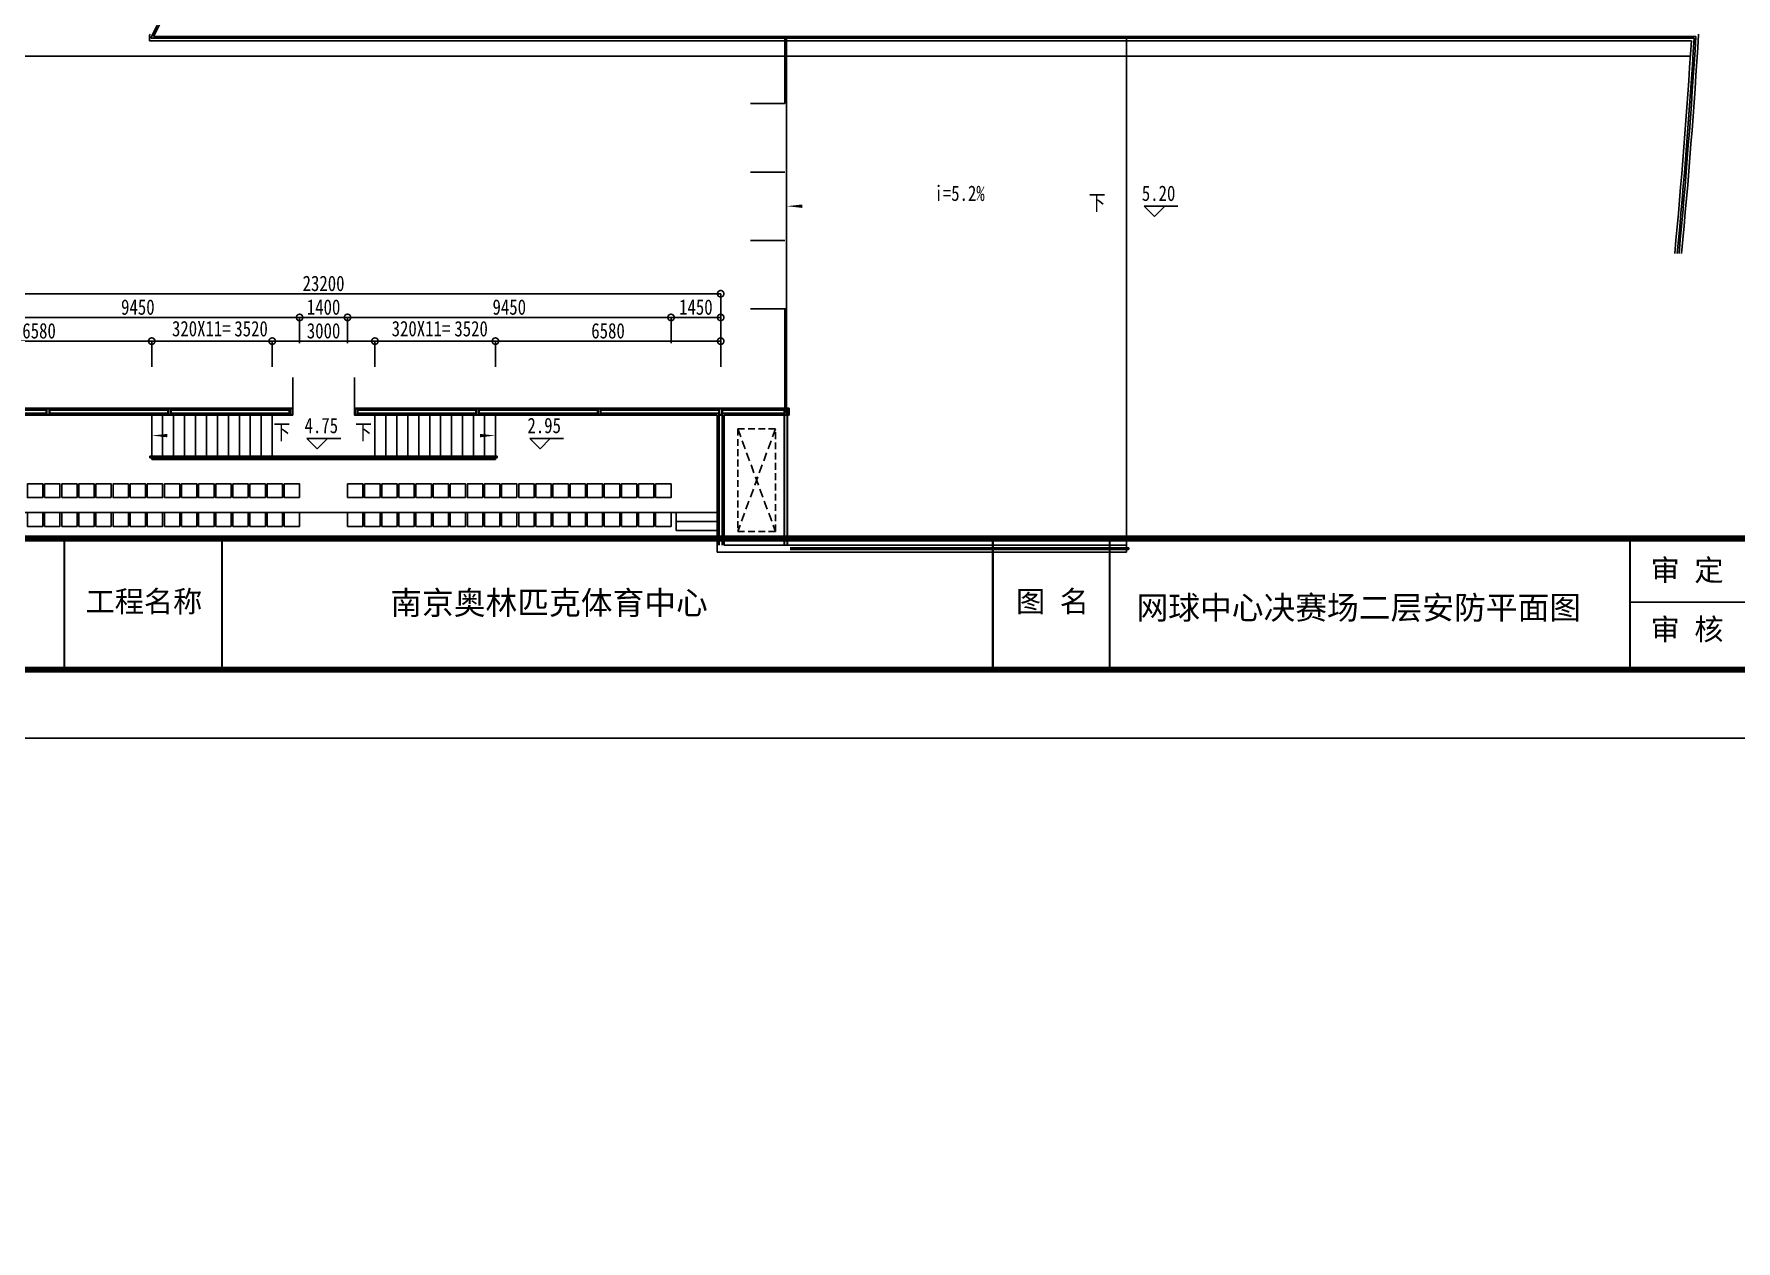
# Model space of a CAD drawing. Extents: x 23317406 to 24383751, y 42324270 to 43451021.
# Drawn here: x 24042113 to 24091827, y 43039150 to 43074404 of the extents above; entities that cross this region are included whole.
import ezdxf

# ---------------------------------------------------------------- set-up
doc = ezdxf.new("R2010")
doc.units = 0
doc.header["$MEASUREMENT"] = 0
doc.linetypes.add('DASHED', pattern=[0.75, 0.5, -0.25])
doc.layers.get('0').update_dxf_attribs({"linetype": 'CONTINUOUS'})
doc.layers.get('DEFPOINTS').update_dxf_attribs({"linetype": 'CONTINUOUS'})
for name, color, linetype in [('FRAME', 7, 'CONTINUOUS'), ('墙', 7, 'CONTINUOUS'), ('座位', 253, 'CONTINUOUS'), ('投影', 9, 'CONTINUOUS'), ('标注', 7, 'CONTINUOUS'), ('栏杆', 146, 'CONTINUOUS'), ('楼梯', 5, 'CONTINUOUS'), ('汉字', 7, 'CONTINUOUS'), ('辅助件', 9, 'CONTINUOUS'), ('边界', 9, 'CONTINUOUS'), ('门窗', 7, 'CONTINUOUS')]:
    doc.layers.add(name, color=color, linetype=linetype)
doc.styles.add('HZ', font='txt.shx', dxfattribs={"bigfont": 'hztxt.shx'})
doc.styles.add('Q1', font='SimSun.ttf', dxfattribs={"width": 0.8, "height": 450})
doc.styles.add('Q200', font='SimSun.ttf', dxfattribs={"width": 0.8, "height": 450})
doc.dimstyles.new('Q2', dxfattribs={"dimscale": 150, "dimtxt": 2.5, "dimasz": 2.5, "dimexe": 0, "dimexo": 0, "dimgap": 0.5, "dimtad": 1, "dimdec": 4, "dimdsep": 46, "dimtxsty": 'Q200', "dimblk1": 'DOTSMALL', "dimblk2": 'DOTSMALL', "dimsah": 1, "dimcen": 2.5, "dimadec": 0, "dimazin": 0, "dimtfac": 1, "dimtdec": 3, "dimtmove": 2, "dimatfit": 3, "dimldrblk": 'DOTSMALL', "dimfxl": 1, "dimtolj": 1, "dimtzin": 10, "dimarcsym": 0})

# ---------------------------------------------------------------- blocks, each defined once
blk = doc.blocks.new('_DOTSMALL')
at = {"color": 0, "linetype": 'ByBlock', "const_width": 0.5}
blk.add_lwpolyline([(-0.0625, 0, 1), (0.0625, 0, 1)], format="xyb", close=True, dxfattribs=at)
blk = doc.blocks.new('*D179')
at = {"color": 0, "linetype": 'ByBlock'}
for p, q in [((24060720, 43065374), (24060720, 43066126)), ((24062170, 43066126), (24060720, 43066126)), ((24062170, 43065374), (24062170, 43066126))]:
    blk.add_line(p, q, dxfattribs=at)
at = {"layer": 'DEFPOINTS', "color": 0, "linetype": 'ByBlock'}
for p in [(24060720, 43066126), (24060720, 43065374), (24062170, 43065374)]:
    blk.add_point(p, dxfattribs=at)
at = {"color": 0, "linetype": 'ByBlock', "xscale": 375, "yscale": 375, "zscale": 375, "rotation": 180}
blk.add_blockref('_DOTSMALL', (24060720, 43066126), dxfattribs=at)
at = {"color": 0, "linetype": 'ByBlock', "xscale": 375, "yscale": 375, "zscale": 375}
blk.add_blockref('_DOTSMALL', (24062170, 43066126), dxfattribs=at)
at = {"color": 0, "linetype": 'ByBlock', "insert": (24061445, 43066426), "char_height": 450, "attachment_point": 5, "style": 'Q200'}
blk.add_mtext('\\A1;1450', dxfattribs=at)
blk = doc.blocks.new('*D180')
at = {"color": 0, "linetype": 'ByBlock'}
for p, q in [((24051270, 43065374), (24051270, 43066126)), ((24060720, 43066126), (24051270, 43066126)), ((24060720, 43065374), (24060720, 43066126))]:
    blk.add_line(p, q, dxfattribs=at)
at = {"layer": 'DEFPOINTS', "color": 0, "linetype": 'ByBlock'}
for p in [(24051270, 43066126), (24051270, 43065374), (24060720, 43065374)]:
    blk.add_point(p, dxfattribs=at)
at = {"color": 0, "linetype": 'ByBlock', "xscale": 375, "yscale": 375, "zscale": 375, "rotation": 180}
blk.add_blockref('_DOTSMALL', (24051270, 43066126), dxfattribs=at)
at = {"color": 0, "linetype": 'ByBlock', "xscale": 375, "yscale": 375, "zscale": 375}
blk.add_blockref('_DOTSMALL', (24060720, 43066126), dxfattribs=at)
at = {"color": 0, "linetype": 'ByBlock', "insert": (24055995, 43066426), "char_height": 450, "attachment_point": 5, "style": 'Q200'}
blk.add_mtext('\\A1;9450', dxfattribs=at)
blk = doc.blocks.new('*D181')
at = {"color": 0, "linetype": 'ByBlock'}
for p, q in [((24049870, 43065374), (24049870, 43066126)), ((24051270, 43066126), (24049870, 43066126)), ((24051270, 43065374), (24051270, 43066126))]:
    blk.add_line(p, q, dxfattribs=at)
at = {"layer": 'DEFPOINTS', "color": 0, "linetype": 'ByBlock'}
for p in [(24049870, 43066126), (24049870, 43065374), (24051270, 43065374)]:
    blk.add_point(p, dxfattribs=at)
at = {"color": 0, "linetype": 'ByBlock', "xscale": 375, "yscale": 375, "zscale": 375, "rotation": 180}
blk.add_blockref('_DOTSMALL', (24049870, 43066126), dxfattribs=at)
at = {"color": 0, "linetype": 'ByBlock', "xscale": 375, "yscale": 375, "zscale": 375}
blk.add_blockref('_DOTSMALL', (24051270, 43066126), dxfattribs=at)
at = {"color": 0, "linetype": 'ByBlock', "insert": (24050570, 43066426), "char_height": 450, "attachment_point": 5, "style": 'Q200'}
blk.add_mtext('\\A1;1400', dxfattribs=at)
blk = doc.blocks.new('*D182')
at = {"color": 0, "linetype": 'ByBlock'}
for p, q in [((24040420, 43065374), (24040420, 43066126)), ((24049870, 43066126), (24040420, 43066126)), ((24049870, 43065374), (24049870, 43066126))]:
    blk.add_line(p, q, dxfattribs=at)
at = {"layer": 'DEFPOINTS', "color": 0, "linetype": 'ByBlock'}
for p in [(24040420, 43066126), (24040420, 43065374), (24049870, 43065374)]:
    blk.add_point(p, dxfattribs=at)
at = {"color": 0, "linetype": 'ByBlock', "xscale": 375, "yscale": 375, "zscale": 375, "rotation": 180}
blk.add_blockref('_DOTSMALL', (24040420, 43066126), dxfattribs=at)
at = {"color": 0, "linetype": 'ByBlock', "xscale": 375, "yscale": 375, "zscale": 375}
blk.add_blockref('_DOTSMALL', (24049870, 43066126), dxfattribs=at)
at = {"color": 0, "linetype": 'ByBlock', "insert": (24045145, 43066426), "char_height": 450, "attachment_point": 5, "style": 'Q200'}
blk.add_mtext('\\A1;9450', dxfattribs=at)
blk = doc.blocks.new('*D184')
at = {"color": 0, "linetype": 'ByBlock'}
for p, q in [((24038970, 43065374), (24038970, 43066818)), ((24038970, 43066818), (24062170, 43066818)), ((24062170, 43065374), (24062170, 43066818))]:
    blk.add_line(p, q, dxfattribs=at)
at = {"layer": 'DEFPOINTS', "color": 0, "linetype": 'ByBlock'}
for p in [(24062170, 43066818), (24038970, 43065374), (24062170, 43065374)]:
    blk.add_point(p, dxfattribs=at)
at = {"color": 0, "linetype": 'ByBlock', "xscale": 375, "yscale": 375, "zscale": 375, "rotation": 180}
blk.add_blockref('_DOTSMALL', (24038970, 43066818), dxfattribs=at)
at = {"color": 0, "linetype": 'ByBlock', "xscale": 375, "yscale": 375, "zscale": 375}
blk.add_blockref('_DOTSMALL', (24062170, 43066818), dxfattribs=at)
at = {"color": 0, "linetype": 'ByBlock', "insert": (24050570, 43067118), "char_height": 450, "attachment_point": 5, "style": 'Q200'}
blk.add_mtext('\\A1;23200', dxfattribs=at)
blk = doc.blocks.new('M100')
at = {"layer": '门窗'}
blk.add_line((0, 1000), (0, 0), dxfattribs=at)
blk = doc.blocks.new('*D185')
at = {"color": 0, "linetype": 'ByBlock'}
for p, q in [((24052070, 43064682), (24052070, 43065434)), ((24055590, 43065434), (24052070, 43065434)), ((24055590, 43064682), (24055590, 43065434))]:
    blk.add_line(p, q, dxfattribs=at)
at = {"layer": 'DEFPOINTS', "color": 0, "linetype": 'ByBlock'}
for p in [(24052070, 43065434), (24052070, 43064682), (24055590, 43064682)]:
    blk.add_point(p, dxfattribs=at)
at = {"color": 0, "linetype": 'ByBlock', "xscale": 375, "yscale": 375, "zscale": 375, "rotation": 180}
blk.add_blockref('_DOTSMALL', (24052070, 43065434), dxfattribs=at)
at = {"color": 0, "linetype": 'ByBlock', "xscale": 375, "yscale": 375, "zscale": 375}
blk.add_blockref('_DOTSMALL', (24055590, 43065434), dxfattribs=at)
at = {"color": 0, "linetype": 'ByBlock', "insert": (24054880, 43065794), "char_height": 450, "attachment_point": 5, "style": 'Q200'}
blk.add_mtext('\\A1;3520', dxfattribs=at)
blk = doc.blocks.new('*D186')
at = {"color": 0, "linetype": 'ByBlock'}
for p, q in [((24049070, 43064682), (24049070, 43065434)), ((24052070, 43065434), (24049070, 43065434)), ((24052070, 43064682), (24052070, 43065434))]:
    blk.add_line(p, q, dxfattribs=at)
at = {"layer": 'DEFPOINTS', "color": 0, "linetype": 'ByBlock'}
for p in [(24049070, 43065434), (24049070, 43064682), (24052070, 43064682)]:
    blk.add_point(p, dxfattribs=at)
at = {"color": 0, "linetype": 'ByBlock', "xscale": 375, "yscale": 375, "zscale": 375, "rotation": 180}
blk.add_blockref('_DOTSMALL', (24049070, 43065434), dxfattribs=at)
at = {"color": 0, "linetype": 'ByBlock', "xscale": 375, "yscale": 375, "zscale": 375}
blk.add_blockref('_DOTSMALL', (24052070, 43065434), dxfattribs=at)
at = {"color": 0, "linetype": 'ByBlock', "insert": (24050570, 43065734), "char_height": 450, "attachment_point": 5, "style": 'Q200'}
blk.add_mtext('\\A1;3000', dxfattribs=at)
blk = doc.blocks.new('*D187')
at = {"color": 0, "linetype": 'ByBlock'}
for p, q in [((24045550, 43064682), (24045550, 43065434)), ((24049070, 43065434), (24045550, 43065434)), ((24049070, 43064682), (24049070, 43065434))]:
    blk.add_line(p, q, dxfattribs=at)
at = {"layer": 'DEFPOINTS', "color": 0, "linetype": 'ByBlock'}
for p in [(24045550, 43065434), (24045550, 43064682), (24049070, 43064682)]:
    blk.add_point(p, dxfattribs=at)
at = {"color": 0, "linetype": 'ByBlock', "xscale": 375, "yscale": 375, "zscale": 375, "rotation": 180}
blk.add_blockref('_DOTSMALL', (24045550, 43065434), dxfattribs=at)
at = {"color": 0, "linetype": 'ByBlock', "xscale": 375, "yscale": 375, "zscale": 375}
blk.add_blockref('_DOTSMALL', (24049070, 43065434), dxfattribs=at)
at = {"color": 0, "linetype": 'ByBlock', "insert": (24048453, 43065794), "char_height": 450, "attachment_point": 5, "style": 'Q200'}
blk.add_mtext('\\A1;3520', dxfattribs=at)
blk = doc.blocks.new('*D188')
at = {"color": 0, "linetype": 'ByBlock'}
for p, q in [((24055590, 43064682), (24055590, 43065434)), ((24062170, 43065434), (24055590, 43065434)), ((24062170, 43064682), (24062170, 43065434))]:
    blk.add_line(p, q, dxfattribs=at)
at = {"layer": 'DEFPOINTS', "color": 0, "linetype": 'ByBlock'}
for p in [(24055590, 43065434), (24055590, 43064682), (24062170, 43064682)]:
    blk.add_point(p, dxfattribs=at)
at = {"color": 0, "linetype": 'ByBlock', "xscale": 375, "yscale": 375, "zscale": 375, "rotation": 180}
blk.add_blockref('_DOTSMALL', (24055590, 43065434), dxfattribs=at)
at = {"color": 0, "linetype": 'ByBlock', "xscale": 375, "yscale": 375, "zscale": 375}
blk.add_blockref('_DOTSMALL', (24062170, 43065434), dxfattribs=at)
at = {"color": 0, "linetype": 'ByBlock', "insert": (24058880, 43065734), "char_height": 450, "attachment_point": 5, "style": 'Q200'}
blk.add_mtext('\\A1;6580', dxfattribs=at)
blk = doc.blocks.new('*D189')
at = {"color": 0, "linetype": 'ByBlock'}
for p, q in [((24038970, 43064682), (24038970, 43065434)), ((24038970, 43065434), (24045550, 43065434)), ((24045550, 43064682), (24045550, 43065434))]:
    blk.add_line(p, q, dxfattribs=at)
at = {"layer": 'DEFPOINTS', "color": 0, "linetype": 'ByBlock'}
for p in [(24045550, 43065434), (24038970, 43064682), (24045550, 43064682)]:
    blk.add_point(p, dxfattribs=at)
at = {"color": 0, "linetype": 'ByBlock', "xscale": 375, "yscale": 375, "zscale": 375, "rotation": 180}
blk.add_blockref('_DOTSMALL', (24038970, 43065434), dxfattribs=at)
at = {"color": 0, "linetype": 'ByBlock', "xscale": 375, "yscale": 375, "zscale": 375}
blk.add_blockref('_DOTSMALL', (24045550, 43065434), dxfattribs=at)
at = {"color": 0, "linetype": 'ByBlock', "insert": (24042260, 43065734), "char_height": 450, "attachment_point": 5, "style": 'Q200'}
blk.add_mtext('\\A1;6580', dxfattribs=at)
blk = doc.blocks.new('T-SEAT-SF$0$SEAT_500CS')
blk.add_lwpolyline([(-400, -225), (-400, 225), (0, 225), (0, -225)], close=True)
blk = doc.blocks.new('A$C2B16409E')
at = {"layer": '墙'}
for p, q in [((141625, 520), (141625, 4000)), ((153375, 200), (153375, 125)), ((153375, 75), (153375, 0))]:
    blk.add_line(p, q, dxfattribs=at)
at = {"layer": '投影', "color": 6}
blk.add_line((153375, 14930), (153375, 200), dxfattribs=at)
at = {"layer": '投影'}
for p, q in [((118425, 1150), (141425, 1150)), ((140225, 630), (140225, 1150)), ((141425, 890), (140225, 890)), ((141425, 630), (140225, 630))]:
    blk.add_line(p, q, dxfattribs=at)
at = {"layer": '栏杆', "ltscale": 100}
for p, q in [((143550, 125), (153425, 125)), ((153425, 75), (143550, 75))]:
    blk.add_line(p, q, dxfattribs=at)
blk.add_arc((153425, 100), 25, 270, 90, dxfattribs=at)
at = {"layer": '楼梯'}
for p, q in [((141475, 200), (141475, 4000)), ((141485, 200), (141485, 4000)), ((141565, 200), (141565, 4000)), ((141575, 200), (141575, 4000)), ((143375, 200), (143375, 4000)), ((143385, 200), (143385, 4000)), ((143465, 200), (143465, 4000)), ((143475, 200), (143475, 4000))]:
    blk.add_line(p, q, dxfattribs=at)
at = {"layer": '辅助件'}
for p, q in [((141425, 4000), (141425, 0)), ((141625, 200), (141625, 4000)), ((153375, 200), (141625, 200)), ((153375, 0), (141425, 0))]:
    blk.add_line(p, q, dxfattribs=at)
at = {"layer": '门窗', "linetype": 'DASHED', "ltscale": 500}
for p, q in [((143125, 3600), (142025, 600)), ((142025, 3600), (143125, 600))]:
    blk.add_line(p, q, dxfattribs=at)
at = {"layer": '门窗', "linetype": 'DASHED', "ltscale": 400}
blk.add_lwpolyline([(143125, 3600), (142025, 3600), (142025, 600), (143125, 600)], close=True, dxfattribs=at)
at = {"layer": '座位', "rotation": 90}
for p in [(121500, 1990), (123500, 1990), (124000, 1990), (126500, 1990), (127000, 1990), (127500, 1990), (129000, 1990), (131350, 1990), (131850, 1990), (133850, 1990), (134350, 1990), (134850, 1990), (135350, 1990), (136850, 1990), (137350, 1990), (137850, 1990), (121500, 1150), (123500, 1150), (124000, 1150), (126500, 1150), (127000, 1150), (127500, 1150), (129000, 1150), (131350, 1150), (131850, 1150), (133850, 1150), (134350, 1150), (134850, 1150), (135350, 1150), (136850, 1150), (137350, 1150), (137850, 1150)]:
    blk.add_blockref('T-SEAT-SF$0$SEAT_500CS', p, dxfattribs=at)
at = {"layer": '座位', "xscale": -1, "rotation": 270}
for p in [(122000, 1990), (122500, 1990), (123000, 1990), (124500, 1990), (125000, 1990), (125500, 1990), (126000, 1990), (128000, 1990), (128500, 1990), (130850, 1990), (132350, 1990), (132850, 1990), (133350, 1990), (135850, 1990), (136350, 1990), (138350, 1990), (138850, 1990), (139350, 1990), (139850, 1990), (122000, 1150), (122500, 1150), (123000, 1150), (124500, 1150), (125000, 1150), (125500, 1150), (126000, 1150), (128000, 1150), (128500, 1150), (130850, 1150), (132350, 1150), (132850, 1150), (133350, 1150), (135850, 1150), (136350, 1150), (138350, 1150), (138850, 1150), (139350, 1150), (139850, 1150)]:
    blk.add_blockref('T-SEAT-SF$0$SEAT_500CS', p, dxfattribs=at)

msp = doc.modelspace()

# ---------------------------------------------------------------- linework, layer by layer
msp.add_line((24088733.49012, 43057804.53059), (24133994.79408, 43057804.53059))
at = {"const_width": 60}
for points in [[(24042993.73137, 43059724.25273), (24042993.73137, 43055848.81744)], [(24047606.9183, 43059724.25273), (24047606.9183, 43055848.81744)], [(24070120.2476, 43059724.25273), (24070120.2476, 43055848.81744)], [(24073533.59651, 43059724.25273), (24073533.59651, 43055848.81744)], [(24088733.49012, 43059724.25273), (24088733.49012, 43055848.81744)]]:
    msp.add_lwpolyline(points, dxfattribs=at)
at = {"layer": 'FRAME'}
msp.add_lwpolyline([(23898114.9548, 43053839.75614), (23898114.9548, 43222039.75614), (24135914.9548, 43222039.75614), (24135914.9548, 43053839.75614)], close=True, dxfattribs=at)
at = {"layer": 'FRAME', "const_width": 180}
msp.add_lwpolyline([(23903114.9548, 43055839.75614), (23903114.9548, 43220039.75614), (24133914.9548, 43220039.75614), (24133914.9548, 43055839.75614)], close=True, dxfattribs=at)
msp.add_lwpolyline([(24133941.83308, 43059669.04523), (24019141.83308, 43059669.04523)], dxfattribs=at)
at = {"layer": '墙', "ltscale": 5000}
for start, end in [(67.1172342395, 67.1172342395), (66.2587266313, 66.2587266313), (64.4772342395, 64.4772342395), (64.9387266313, 64.9387266313)]:
    msp.add_arc((23850578.58196, 42857442.58139), 533172.67138, start, end, dxfattribs=at)
at = {"layer": '墙'}
for centre, start, end in [((23850634.74669, 42857737.27781), 79.4743453394, 79.4743453394), ((23850639.30178, 42857736.37231), 78.1227654233, 78.1227654233), ((23850644.55659, 42857735.23786), 77.5606287088, 77.5606287088), ((23850649.0789, 42857734.18074), 76.2090487927, 76.2090487927)]:
    msp.add_arc(centre, 530172.67138, start, end, dxfattribs=at)
at = {"layer": '投影', "color": 6}
for p, q in [((24045480.98003, 43074204.23644), (24045480.98003, 43074365.72681)), ((24090523.88357, 43074204.23644), (24045480.98003, 43074204.23644)), ((24074020, 43074254.23644), (24074020, 43061522.48437)), ((24064095, 43072374.23647), (24064095, 43066374.23647))]:
    msp.add_line(p, q, dxfattribs=at)
for centre, radius, start, end in [((23997370.02039, 43098444.21029), 53799.9796, 333.413036794, 333.458889093), ((23891114.49993, 43086691.73877), 199800, 354.6314793957, 356.416677634), ((23891114.49993, 43086691.73877), 200000, 354.6368636587, 356.4776716283)]:
    msp.add_arc(centre, radius, start, end, dxfattribs=at)
at = {"layer": '栏杆', "ltscale": 100}
for p, q in [((24090603.71119, 43074279.23644), (24045521.52569, 43074279.23644)), ((24090656.91186, 43074329.23644), (24045602.49343, 43074329.23644))]:
    msp.add_line(p, q, dxfattribs=at)
for centre, radius, start, end in [((23997370.02068, 43098444.21028), 53874.9793, 333.350079763, 358.191774333), ((23997370.02099, 43098444.21027), 53924.97899, 333.436148522, 358.140298849), ((23891114.49993, 43086691.73877), 199875, 354.6334997626, 356.4395651592), ((23891114.49993, 43086691.73877), 199925, 354.634845828, 356.4548136533)]:
    msp.add_arc(centre, radius, start, end, dxfattribs=at)
at = {"layer": '楼梯'}
for p, q in [((24039020, 43063424.23647), (24042470, 43063424.23648)), ((24039020, 43063414.23647), (24042470, 43063414.23648)), ((24039020, 43063334.23647), (24042470, 43063334.23648)), ((24039020, 43063324.23647), (24042470, 43063324.23648)), ((24046020, 43063424.23647), (24042570, 43063424.23648)), ((24046020, 43063414.23647), (24042570, 43063414.23648)), ((24046020, 43063334.23647), (24042570, 43063334.23648)), ((24046020, 43063324.23647), (24042570, 43063324.23648)), ((24049570, 43063424.23647), (24046120, 43063424.23648)), ((24049570, 43063414.23647), (24046120, 43063414.23648)), ((24049570, 43063334.23647), (24046120, 43063334.23648)), ((24049570, 43063324.23647), (24046120, 43063324.23648)), ((24051570, 43063424.23647), (24055020, 43063424.23648)), ((24051570, 43063414.23647), (24055020, 43063414.23648)), ((24051570, 43063334.23647), (24055020, 43063334.23648)), ((24051570, 43063324.23647), (24055020, 43063324.23648)), ((24055120, 43063424.23647), (24058570, 43063424.23648)), ((24055120, 43063414.23647), (24058570, 43063414.23648)), ((24055120, 43063334.23647), (24058570, 43063334.23648)), ((24055120, 43063324.23647), (24058570, 43063324.23648)), ((24062120, 43063424.23647), (24058670, 43063424.23648)), ((24062120, 43063414.23647), (24058670, 43063414.23648)), ((24062120, 43063334.23647), (24058670, 43063334.23648)), ((24062120, 43063324.23647), (24058670, 43063324.23648)), ((24062220, 43063424.23647), (24064020, 43063424.23648)), ((24062220, 43063414.23647), (24064020, 43063414.23648)), ((24062220, 43063334.23647), (24064020, 43063334.23648)), ((24062220, 43063324.23647), (24064020, 43063324.23648))]:
    msp.add_line(p, q, dxfattribs=at)
at = {"layer": '楼梯', "ltscale": 100}
for p, q in [((24045550, 43062074.23648), (24045550, 43063274.23648)), ((24045870, 43062074.23648), (24045870, 43063274.23648)), ((24046190, 43062074.23648), (24046190, 43063274.23648)), ((24046510, 43062074.23648), (24046510, 43063274.23648)), ((24046830, 43062074.23648), (24046830, 43063274.23648)), ((24047150, 43062074.23648), (24047150, 43063274.23648)), ((24047470, 43062074.23648), (24047470, 43063274.23648)), ((24047790, 43062074.23648), (24047790, 43063274.23648)), ((24048110, 43062074.23648), (24048110, 43063274.23648)), ((24048430, 43062074.23648), (24048430, 43063274.23648)), ((24048750, 43062074.23648), (24048750, 43063274.23648)), ((24049070, 43062074.23648), (24049070, 43063274.23648)), ((24052070, 43062074.23648), (24052070, 43063274.23648)), ((24052390, 43062074.23648), (24052390, 43063274.23648)), ((24052710, 43062074.23648), (24052710, 43063274.23648)), ((24053030, 43062074.23648), (24053030, 43063274.23648)), ((24053350, 43062074.23648), (24053350, 43063274.23648)), ((24053670, 43062074.23648), (24053670, 43063274.23648)), ((24053990, 43062074.23648), (24053990, 43063274.23648)), ((24054310, 43062074.23648), (24054310, 43063274.23648)), ((24054630, 43062074.23648), (24054630, 43063274.23648)), ((24054950, 43062074.23648), (24054950, 43063274.23648)), ((24055270, 43062074.23648), (24055270, 43063274.23648)), ((24055590, 43062074.23648), (24055590, 43063274.23648)), ((24045500, 43062074.23648), (24055640, 43062074.23648)), ((24045500, 43062024.23648), (24045500, 43062074.23648)), ((24045500, 43062024.23648), (24055640, 43062024.23648)), ((24045550, 43061974.23648), (24045550, 43062024.23648)), ((24045550, 43061974.23648), (24055590, 43061974.23648)), ((24045870, 43061974.23648), (24045870, 43062024.23648)), ((24046190, 43061974.23648), (24046190, 43062024.23648)), ((24046510, 43061974.23648), (24046510, 43062024.23648)), ((24046830, 43061974.23648), (24046830, 43062024.23648)), ((24047150, 43061974.23648), (24047150, 43062024.23648)), ((24047470, 43061974.23648), (24047470, 43062024.23648)), ((24047790, 43061974.23648), (24047790, 43062024.23648)), ((24048110, 43061974.23648), (24048110, 43062024.23648)), ((24048430, 43061974.23648), (24048430, 43062024.23648)), ((24048750, 43061974.23648), (24048750, 43062024.23648)), ((24049070, 43061974.23648), (24049070, 43062024.23648)), ((24049120, 43062024.23648), (24049120, 43062074.23648)), ((24052020, 43062024.23648), (24052020, 43062074.23648)), ((24052070, 43061974.23648), (24052070, 43062024.23648)), ((24052390, 43061974.23648), (24052390, 43062024.23648)), ((24052710, 43061974.23648), (24052710, 43062024.23648)), ((24053030, 43061974.23648), (24053030, 43062024.23648)), ((24053350, 43061974.23648), (24053350, 43062024.23648)), ((24053670, 43061974.23648), (24053670, 43062024.23648)), ((24053990, 43061974.23648), (24053990, 43062024.23648)), ((24054310, 43061974.23648), (24054310, 43062024.23648)), ((24054630, 43061974.23648), (24054630, 43062024.23648)), ((24054950, 43061974.23648), (24054950, 43062024.23648)), ((24055270, 43061974.23648), (24055270, 43062024.23648)), ((24055590, 43061974.23648), (24055590, 43062024.23648)), ((24055640, 43062024.23648), (24055640, 43062074.23648))]:
    msp.add_line(p, q, dxfattribs=at)
at = {"layer": '楼梯'}
for points in [[(24042470, 43063274.23647), (24042470, 43063474.23647), (24042570, 43063474.23647), (24042570, 43063274.23647)], [(24042490, 43063294.23647), (24042490, 43063454.23647), (24042550, 43063454.23647), (24042550, 43063294.23647)], [(24046020, 43063274.23647), (24046020, 43063474.23647), (24046120, 43063474.23647), (24046120, 43063274.23647)], [(24046040, 43063294.23647), (24046040, 43063454.23647), (24046100, 43063454.23647), (24046100, 43063294.23647)], [(24049570, 43063274.23647), (24049570, 43063474.23647), (24049670, 43063474.23647), (24049670, 43063274.23647)], [(24049590, 43063294.23647), (24049590, 43063454.23647), (24049650, 43063454.23647), (24049650, 43063294.23647)], [(24051570, 43063274.23647), (24051570, 43063474.23647), (24051470, 43063474.23647), (24051470, 43063274.23647)], [(24051550, 43063294.23647), (24051550, 43063454.23647), (24051490, 43063454.23647), (24051490, 43063294.23647)], [(24055120, 43063274.23647), (24055120, 43063474.23647), (24055020, 43063474.23647), (24055020, 43063274.23647)], [(24055100, 43063294.23647), (24055100, 43063454.23647), (24055040, 43063454.23647), (24055040, 43063294.23647)], [(24058670, 43063274.23647), (24058670, 43063474.23647), (24058570, 43063474.23647), (24058570, 43063274.23647)], [(24058650, 43063294.23647), (24058650, 43063454.23647), (24058590, 43063454.23647), (24058590, 43063294.23647)], [(24062220, 43063274.23648), (24062220, 43063474.23648), (24062120, 43063474.23648), (24062120, 43063274.23648)], [(24062200, 43063294.23648), (24062200, 43063454.23648), (24062140, 43063454.23648), (24062140, 43063294.23648)], [(24064120, 43063274.23648), (24064120, 43063474.23648), (24064020, 43063474.23648), (24064020, 43063274.23648)], [(24064100, 43063294.23648), (24064100, 43063454.23648), (24064040, 43063454.23648), (24064040, 43063294.23648)]]:
    msp.add_lwpolyline(points, close=True, dxfattribs=at)
at = {"layer": '汉字', "color": 0}
for p, q in [((24074539.44878, 43069374.23647), (24075528.20863, 43069374.23647)), ((24074539.44878, 43069374.23647), (24074839.44878, 43069074.23647)), ((24075139.44878, 43069374.23647), (24074839.44878, 43069074.23647)), ((24050082.42685, 43062590.86432), (24051071.18671, 43062590.86432)), ((24050082.42685, 43062590.86432), (24050382.42685, 43062290.86432)), ((24050682.42685, 43062590.86432), (24050382.42685, 43062290.86432)), ((24056592.35058, 43062590.86432), (24057581.11043, 43062590.86432)), ((24056592.35058, 43062590.86432), (24056892.35058, 43062290.86432)), ((24057192.35058, 43062590.86432), (24056892.35058, 43062290.86432))]:
    msp.add_line(p, q, dxfattribs=at)
for points in [[(24072760, 43069374.23647, 0, 0, 0.0000000108), (24064552.13466, 43069374.23647, 100, 0, 0.0088812165), (24064100, 43069374.23647, 100, 0, 0.0004098929)], [(24049070, 43062674.23648, 0, 0, 0.0000000108), (24046002.13466, 43062674.23648, 100, 0, 0.0088812165), (24045550, 43062674.23648, 100, 0, 0)], [(24052070, 43062674.23648, 0, 0, -0.0000000108), (24055137.86533, 43062674.23648, 100, 0, -0.0088812165), (24055590, 43062674.23648, 100, 0, 0)]]:
    msp.add_lwpolyline(points, format="xyseb", dxfattribs=at)
at = {"layer": '辅助件'}
for p, q in [((24049670, 43063474.23648), (24038870, 43063474.23648)), ((24049670, 43063274.23648), (24039070, 43063274.23648)), ((24049670, 43063274.23648), (24049670, 43063474.23648)), ((24049670, 43063274.23648), (24049670, 43063474.23648)), ((24051470, 43063274.23648), (24051470, 43063474.23648)), ((24051470, 43063474.23648), (24064170, 43063474.23648)), ((24051470, 43063274.23648), (24062070, 43063274.23648)), ((24062270, 43063274.23648), (24064045, 43063274.23648)), ((24064095, 43063274.23648), (24064170, 43063274.23648)), ((24064170, 43063274.23648), (24064170, 43063474.23648))]:
    msp.add_line(p, q, dxfattribs=at)
at = {"layer": '边界'}
msp.add_line((24090495.19366, 43073754.23644), (24038494.33447, 43073754.23644), dxfattribs=at)
at = {"layer": '门窗'}
msp.add_line((24064045, 43074279.23648), (24062170, 43074279.23648), dxfattribs=at)
at = {"layer": '门窗', "ltscale": 100}
for p, q in [((24064045, 43074279.23648), (24064045, 43072374.23647)), ((24064095, 43074279.23648), (24064095, 43072374.23564)), ((24064095, 43066374.23647), (24064045, 43066374.23647)), ((24064045, 43066374.23647), (24064045, 43063399.23648)), ((24064095, 43066374.23647), (24064095, 43063349.23648))]:
    msp.add_line(p, q, dxfattribs=at)

# ---------------------------------------------------------------- block references
at = {"layer": '墙'}
msp.add_blockref('A$C2B16409E', (23920644.99937, 43059274.25826), dxfattribs=at)
at = {"layer": '标注', "xscale": -1, "rotation": 90}
for p in [(24064045, 43072374.23647), (24064045, 43070374.23647), (24064045, 43068374.23647)]:
    msp.add_blockref('M100', p, dxfattribs=at)
at = {"layer": '标注', "rotation": 90}
for p in [(24064045, 43070374.23647), (24064045, 43068374.23647), (24064045, 43066374.23647)]:
    msp.add_blockref('M100', p, dxfattribs=at)
at = {"layer": '门窗', "yscale": 0.9, "zscale": 0.9}
for p, xscale, rotation in [((24049670, 43063474.23648), 0.9, 359.9999999950788), ((24051470, 43063474.23648), -0.9, 359.9999999953804)]:
    msp.add_blockref('M100', p, dxfattribs=dict(at, xscale=xscale, rotation=rotation))

# ---------------------------------------------------------------- texts
at = {"attachment_point": 1, "style": 'HZ'}
for s, insert, char_height in [('\\f宋体|b0|i0|c134|p34;审 定', (24089334.01253, 43059056.99122), 624.75), ('\\f宋体|b0|i0|c134|p34;工程名称', (24043618.74365, 43058142.26359), 624.75), ('{\\fSimSun|b0|i0|c134|p34;南京奥林匹克体育中心}', (24052518.31215, 43058131.11887), 680), ('\\f宋体|b0|i0|c134|p34;图 名', (24070796.34281, 43058142.26359), 624.75), ('{\\fSimSun|b0|i0|c134|p34;网球中心决赛场二层安防平面图}', (24074316.65097, 43057989.86978), 680), ('\\f宋体|b0|i0|c134|p34;审 核', (24089334.01253, 43057329.17205), 624.75)]:
    msp.add_mtext(s, dxfattribs=dict(at, insert=insert, char_height=char_height))
at = {"layer": '汉字', "color": 0, "style": 'Q1', "width": 0.8}
for s, p in [('i=5.2%', (24068413.41158, 43069528.93987)), ('下', (24072917.54403, 43069258.8792)), ('5.20', (24074471.79809, 43069528.93987)), ('320X11=', (24046141.76723, 43065574.72147)), ('320X11=', (24052558.2745, 43065574.72147)), ('下', (24049104.03723, 43062558.8792)), ('4.75', (24050014.77617, 43062745.56772)), ('下', (24051488.11102, 43062558.8792)), ('2.95', (24056524.6999, 43062745.56772))]:
    msp.add_text(s, height=450, dxfattribs=at).set_placement(p)

# ---------------------------------------------------------------- dimensions: what is measured, and where the dimension line sits
at = {"layer": '标注'}
for base, p1, p2, picture, middle in [((24062170, 43066818.30212), (24038970, 43065374.23648), (24062170, 43065374.23648), '*D184', (24050570, 43067118.30212)), ((24040420, 43066126.24734), (24049870, 43065374.23648), (24040420, 43065374.23648), '*D182', (24045145, 43066426.24734)), ((24049870, 43066126.24734), (24051270, 43065374.23648), (24049870, 43065374.23648), '*D181', (24050570, 43066426.24734)), ((24051270, 43066126.24734), (24060720, 43065374.23648), (24051270, 43065374.23648), '*D180', (24055995, 43066426.24734)), ((24060720, 43066126.24734), (24062170, 43065374.23648), (24060720, 43065374.23648), '*D179', (24061445, 43066426.24734)), ((24045550, 43065434.19256), (24038970, 43064682.18169), (24045550, 43064682.18169), '*D189', (24042260, 43065734.19256)), ((24049070, 43065434.19256), (24052070, 43064682.18169), (24049070, 43064682.18169), '*D186', (24050570, 43065734.19256)), ((24055590, 43065434.19256), (24062170, 43064682.18169), (24055590, 43064682.18169), '*D188', (24058880, 43065734.19256))]:
    dim = msp.add_linear_dim(base=base, p1=p1, p2=p2, dimstyle='Q2', dxfattribs=at)
    dim.commit()
    dim.dimension.update_dxf_attribs({"geometry": picture, "text_midpoint": middle})
for base, p1, p2, picture, middle in [((24045550, 43065434.19256), (24049070, 43064682.18169), (24045550, 43064682.18169), '*D187', (24048452.81092, 43065794.19256)), ((24052070, 43065434.19256), (24055590, 43064682.18169), (24052070, 43064682.18169), '*D185', (24054879.64434, 43065794.19256))]:
    dim = msp.add_linear_dim(base=base, p1=p1, p2=p2, dimstyle='Q2', dxfattribs=at)
    dim.commit()
    dim.dimension.update_dxf_attribs({"geometry": picture, "text_midpoint": middle, "dimtype": 160})

doc.saveas('drawing.dxf')
